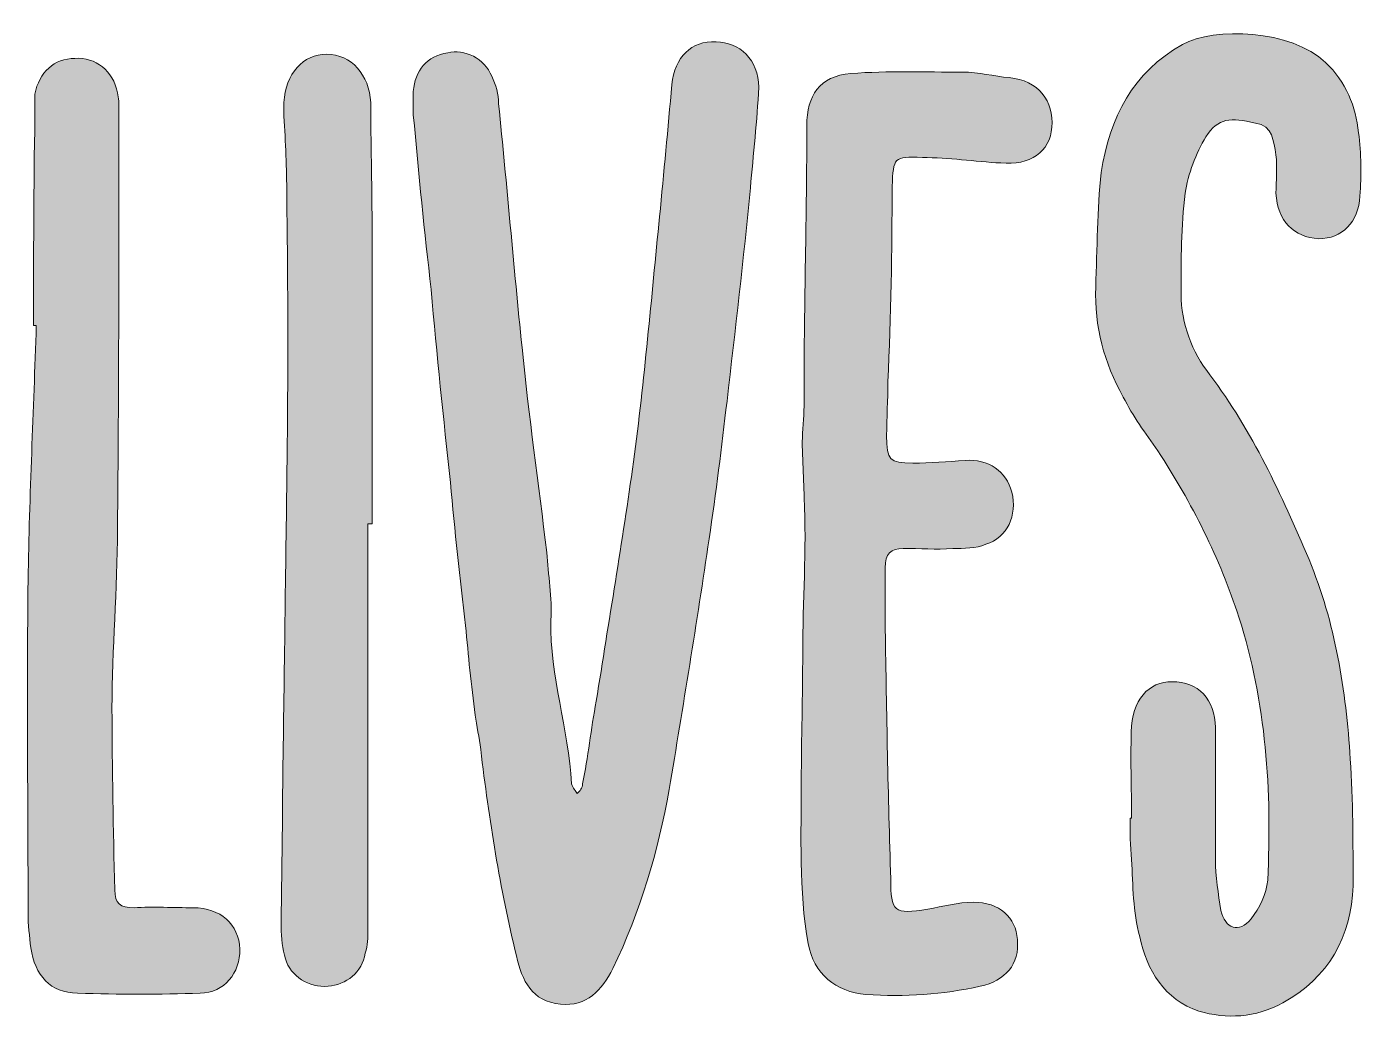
# Model space of a CAD drawing. Header units: inches. Extents: x 77 to 999, y -931 to -149.
# Drawn here: x 559.1 to 998.8, y -930.6 to -603.7 of the extents above; entities that cross this region are included whole.
import ezdxf

# ---------------------------------------------------------------- set-up
doc = ezdxf.new("R2010")
doc.units = ezdxf.units.IN
doc.header["$MEASUREMENT"] = 0
doc.layers.add('Layer 1', color=7, linetype='Continuous')

# ---------------------------------------------------------------- blocks, each defined once
blk = doc.blocks.new('block 3')
at = {"layer": 'Layer 1', "true_color": 0xff3c95}
h = blk.add_hatch(color=230, dxfattribs=at)
h.dxf.hatch_style = 2
edge = h.paths.add_edge_path()
edge.add_spline(control_points=[(923.09, -834.01), (923.99, -824.04), (929.89, -818.6), (938.05, -819.5), (946.21, -819.96), (951.19, -826.76), (950.74, -836.28), (950.74, -850.33), (950.74, -864.38), (950.74, -877.98), (950.74, -883.42), (951.65, -889.32), (952.55, -894.76), (953.91, -900.65), (958.45, -902.46), (962.53, -897.48), (965.25, -893.85), (967.51, -889.32), (967.97, -884.78), (969.33, -855.32), (967.51, -826.3), (958.45, -798.2), (952.1, -778.7), (943.03, -760.57), (931.7, -743.35), (927.62, -737.45), (923.54, -732.01), (920.37, -725.67), (914.02, -714.33), (910.85, -702.55), (911.3, -689.4), (911.75, -676.71), (911.75, -664.01), (913.11, -651.77), (915.83, -633.64), (923.54, -618.68), (939.86, -609.61), (950.29, -603.72), (975.67, -604.63), (987, -615.51), (993.8, -621.85), (996.98, -630.01), (997.89, -638.63), (998.79, -645.43), (998.79, -652.68), (998.34, -659.48), (997.89, -668.09), (992.45, -673.53), (984.74, -673.53), (976.58, -673.08), (971.14, -667.64), (970.68, -658.57), (970.68, -654.49), (971.14, -649.96), (970.68, -645.88), (969.78, -641.35), (969.78, -636.36), (963.89, -635.45), (955.73, -633.64), (951.65, -633.64), (947.57, -639.99), (944.39, -645.43), (941.67, -652.23), (940.77, -658.57), (939.41, -669.45), (939.41, -680.33), (939.41, -691.67), (939.41, -701.64), (943.03, -710.71), (948.93, -718.41), (962.98, -737), (972.5, -757.85), (981.57, -779.16), (990.18, -800.01), (993.8, -822.22), (995.17, -844.89), (996.07, -858.49), (996.07, -872.54), (996.07, -886.6), (995.62, -903.37), (987.91, -916.97), (972.95, -925.13), (963.89, -930.12), (954.36, -930.57), (945.3, -927.85), (933.97, -924.22), (928.07, -914.25), (925.81, -903.37), (923.54, -895.21), (923.54, -886.6), (923.09, -877.98), (922.63, -873.45), (922.63, -868.92), (922.63, -864.38), (923.09, -864.38), (923.09, -864.38), (923.09, -864.38), (923.09, -854.41), (922.63, -843.98), (923.09, -834.01)], knot_values=[0, 0, 0, 0, 1, 1, 1, 2, 2, 2, 3, 3, 3, 4, 4, 4, 5, 5, 5, 6, 6, 6, 7, 7, 7, 8, 8, 8, 9, 9, 9, 10, 10, 10, 11, 11, 11, 12, 12, 12, 13, 13, 13, 14, 14, 14, 15, 15, 15, 16, 16, 16, 17, 17, 17, 18, 18, 18, 19, 19, 19, 20, 20, 20, 21, 21, 21, 22, 22, 22, 23, 23, 23, 24, 24, 24, 25, 25, 25, 26, 26, 26, 27, 27, 27, 28, 28, 28, 29, 29, 29, 30, 30, 30, 31, 31, 31, 32, 32, 32, 33, 33, 33, 33], degree=3, periodic=1)
h = blk.add_hatch(color=230, dxfattribs=at)
h.dxf.hatch_style = 2
edge = h.paths.add_edge_path()
edge.add_spline(control_points=[(686.46, -625.03), (686.91, -618.23), (690.99, -613.24), (697.79, -612.33), (703.23, -610.97), (710.03, -614.15), (712.3, -620.04), (713.66, -622.76), (714.56, -625.93), (714.56, -629.11), (717.28, -655.85), (719.55, -682.6), (722.27, -709.35), (724.53, -732.01), (727.71, -754.22), (730.43, -776.89), (730.88, -784.14), (732.24, -791.85), (731.79, -799.1), (731.33, -817.69), (737.68, -834.92), (738.59, -853.05), (739.04, -854.41), (739.95, -855.32), (740.4, -856.22), (741.31, -855.32), (742.22, -854.41), (742.22, -853.05), (744.03, -844.44), (744.94, -834.92), (746.75, -825.85), (750.83, -799.56), (755.36, -773.26), (758.99, -746.97), (762.61, -720.23), (764.88, -693.03), (767.6, -666.28), (768.96, -651.77), (770.32, -637.27), (771.68, -622.76), (772.59, -613.69), (778.03, -608.25), (786.19, -608.71), (793.9, -608.71), (800.24, -614.6), (800.24, -623.67), (799.79, -634.55), (798.43, -645.88), (797.52, -656.76), (795.25, -680.33), (792.53, -703.45), (789.81, -727.03), (788, -741.99), (786.19, -757.4), (783.92, -772.36), (779.84, -800.01), (775.31, -827.66), (770.78, -854.86), (767.15, -875.26), (761.26, -895.21), (752.19, -913.8), (748.56, -921.05), (743.57, -926.49), (734.96, -925.58), (725.44, -924.68), (722.27, -917.88), (720.45, -909.72), (715.02, -887.5), (711.39, -864.84), (708.67, -841.72), (708.21, -837.64), (707.31, -834.01), (706.86, -830.38), (705.5, -820.41), (704.59, -810.89), (703.68, -800.92), (701.87, -785.5), (700.06, -769.64), (698.7, -753.77), (696.43, -732.92), (694.16, -711.61), (692.35, -690.31), (690.08, -671.27), (688.27, -652.23), (686.46, -632.73), (686.46, -630.47), (686.46, -627.75), (686.46, -625.03)], knot_values=[0, 0, 0, 0, 1, 1, 1, 2, 2, 2, 3, 3, 3, 4, 4, 4, 5, 5, 5, 6, 6, 6, 7, 7, 7, 8, 8, 8, 9, 9, 9, 10, 10, 10, 11, 11, 11, 12, 12, 12, 13, 13, 13, 14, 14, 14, 15, 15, 15, 16, 16, 16, 17, 17, 17, 18, 18, 18, 19, 19, 19, 20, 20, 20, 21, 21, 21, 22, 22, 22, 23, 23, 23, 24, 24, 24, 25, 25, 25, 26, 26, 26, 27, 27, 27, 28, 28, 28, 29, 29, 29, 29], degree=3, periodic=1)
h = blk.add_hatch(color=230, dxfattribs=at)
h.dxf.hatch_style = 2
edge = h.paths.add_edge_path()
edge.add_spline(control_points=[(561.79, -633.64), (561.79, -630.92), (561.79, -628.65), (561.79, -625.93), (563.16, -618.68), (568.14, -614.15), (574.94, -614.15), (581.74, -613.69), (587.63, -618.23), (588.99, -625.48), (589.45, -627.29), (589.45, -629.11), (589.45, -630.92), (589.45, -677.16), (589.45, -723.4), (588.99, -769.18), (588.99, -789.13), (587.18, -808.62), (587.18, -828.12), (587.18, -848.06), (587.63, -868.01), (588.09, -887.96), (588.09, -892.49), (589.9, -893.85), (594.43, -893.85), (600.78, -893.4), (607.58, -893.85), (613.93, -893.85), (622.99, -893.85), (628.89, -899.29), (629.34, -907.45), (629.34, -915.16), (624.35, -921.96), (616.19, -921.96), (603.05, -922.41), (589.45, -922.41), (575.85, -921.96), (566.78, -921.96), (561.79, -916.06), (560.44, -907), (559.98, -903.37), (559.53, -899.29), (559.53, -895.66), (559.53, -858.94), (559.07, -822.68), (559.53, -785.96), (559.98, -757.85), (561.34, -730.2), (562.25, -702.09), (561.79, -702.09), (561.79, -702.09), (561.34, -702.09), (561.34, -679.43), (561.34, -656.31), (561.79, -633.64)], knot_values=[0, 0, 0, 0, 1, 1, 1, 2, 2, 2, 3, 3, 3, 4, 4, 4, 5, 5, 5, 6, 6, 6, 7, 7, 7, 8, 8, 8, 9, 9, 9, 10, 10, 10, 11, 11, 11, 12, 12, 12, 13, 13, 13, 14, 14, 14, 15, 15, 15, 16, 16, 16, 17, 17, 17, 18, 18, 18, 18], degree=3, periodic=1)
h = blk.add_hatch(color=230, dxfattribs=at)
h.dxf.hatch_style = 2
edge = h.paths.add_edge_path()
edge.add_spline(control_points=[(671.5, -851.24), (671.5, -868.01), (671.5, -884.33), (671.5, -901.1), (671.5, -903.82), (671.5, -906.09), (670.59, -908.81), (669.69, -915.16), (664.25, -919.24), (658.35, -919.69), (652.01, -920.14), (646.11, -916.52), (644.3, -910.62), (643.39, -907.45), (642.94, -903.82), (642.94, -900.2), (642.94, -885.69), (643.39, -871.18), (643.39, -856.22), (643.85, -822.68), (644.3, -789.13), (644.75, -755.58), (645.21, -723.4), (645.21, -691.21), (644.75, -659.03), (644.75, -650.41), (644.3, -641.8), (643.85, -633.19), (643.85, -631.83), (643.85, -630.47), (643.85, -628.65), (644.3, -619.13), (650.19, -612.79), (657.9, -612.79), (666.06, -612.79), (671.95, -619.59), (672.41, -628.65), (672.41, -641.8), (672.86, -654.95), (672.86, -668.09), (672.86, -701.19), (672.86, -734.28), (672.86, -767.37), (672.41, -767.37), (671.95, -767.37), (671.5, -767.37), (671.5, -795.02), (671.5, -823.13), (671.5, -851.24)], knot_values=[0, 0, 0, 0, 1, 1, 1, 2, 2, 2, 3, 3, 3, 4, 4, 4, 5, 5, 5, 6, 6, 6, 7, 7, 7, 8, 8, 8, 9, 9, 9, 10, 10, 10, 11, 11, 11, 12, 12, 12, 13, 13, 13, 14, 14, 14, 15, 15, 15, 16, 16, 16, 16], degree=3, periodic=1)
h = blk.add_hatch(color=230, dxfattribs=at)
h.dxf.hatch_style = 2
edge = h.paths.add_edge_path()
edge.add_spline(control_points=[(815.2, -758.76), (815.2, -751.51), (814.29, -743.8), (814.75, -736.09), (815.2, -732.01), (815.2, -728.39), (815.2, -723.85), (815.2, -694.84), (816.11, -665.83), (816.11, -636.36), (816.11, -626.39), (820.19, -620.04), (830.61, -619.13), (842.85, -618.23), (855.09, -618.68), (867.33, -618.68), (872.77, -618.68), (877.76, -620.04), (882.75, -620.49), (892.27, -621.4), (897.71, -628.2), (896.8, -636.81), (896.34, -644.97), (889.55, -649.51), (880.02, -648.6), (871.41, -648.15), (862.8, -646.79), (854.18, -646.79), (844.66, -646.33), (844.66, -646.79), (844.21, -656.31), (844.21, -677.61), (843.76, -698.92), (842.85, -720.68), (842.85, -726.57), (842.4, -732.47), (842.4, -738.36), (842.4, -746.52), (843.31, -747.43), (851.01, -747.43), (856.91, -747.43), (862.35, -746.97), (868.24, -746.52), (875.95, -746.06), (881.84, -750.15), (883.65, -756.95), (885.47, -764.65), (882.29, -771.9), (875.04, -774.17), (871.87, -775.53), (867.78, -775.53), (864.16, -775.53), (858.72, -775.99), (853.28, -775.53), (847.84, -775.53), (843.76, -775.53), (841.95, -777.34), (841.95, -781.88), (841.95, -788.68), (841.95, -795.48), (841.95, -802.28), (842.4, -829.48), (842.85, -857.13), (843.76, -884.33), (843.76, -895.21), (844.66, -896.12), (856, -894.3), (860.98, -893.4), (865.97, -892.04), (870.96, -892.04), (879.57, -892.04), (885.01, -897.02), (885.47, -904.28), (886.37, -912.44), (881.39, -917.88), (873.23, -919.69), (860.98, -922.41), (848.29, -923.32), (835.6, -922.41), (825.63, -921.5), (818.37, -915.61), (816.56, -905.64), (813.39, -888.41), (814.29, -869.37), (814.29, -852.14), (814.29, -838.09), (814.75, -824.04), (814.75, -809.98), (814.75, -793.21), (816.11, -775.99), (815.2, -758.76)], knot_values=[0, 0, 0, 0, 1, 1, 1, 2, 2, 2, 3, 3, 3, 4, 4, 4, 5, 5, 5, 6, 6, 6, 7, 7, 7, 8, 8, 8, 9, 9, 9, 10, 10, 10, 11, 11, 11, 12, 12, 12, 13, 13, 13, 14, 14, 14, 15, 15, 15, 16, 16, 16, 17, 17, 17, 18, 18, 18, 19, 19, 19, 20, 20, 20, 21, 21, 21, 22, 22, 22, 23, 23, 23, 24, 24, 24, 25, 25, 25, 26, 26, 26, 27, 27, 27, 28, 28, 28, 29, 29, 29, 30, 30, 30, 30], degree=3, periodic=1)
at = {"layer": 'Layer 1', "lineweight": 0}
for points, knots in [([(923.09, -834.01), (923.99, -824.04), (929.89, -818.6), (938.05, -819.5), (946.21, -819.96), (951.19, -826.76), (950.74, -836.28), (950.74, -850.33), (950.74, -864.38), (950.74, -877.98), (950.74, -883.42), (951.65, -889.32), (952.55, -894.76), (953.91, -900.65), (958.45, -902.46), (962.53, -897.48), (965.25, -893.85), (967.51, -889.32), (967.97, -884.78), (969.33, -855.32), (967.51, -826.3), (958.45, -798.2), (952.1, -778.7), (943.03, -760.57), (931.7, -743.35), (927.62, -737.45), (923.54, -732.01), (920.37, -725.67), (914.02, -714.33), (910.85, -702.55), (911.3, -689.4), (911.75, -676.71), (911.75, -664.01), (913.11, -651.77), (915.83, -633.64), (923.54, -618.68), (939.86, -609.61), (950.29, -603.72), (975.67, -604.63), (987, -615.51), (993.8, -621.85), (996.98, -630.01), (997.89, -638.63), (998.79, -645.43), (998.79, -652.68), (998.34, -659.48), (997.89, -668.09), (992.45, -673.53), (984.74, -673.53), (976.58, -673.08), (971.14, -667.64), (970.68, -658.57), (970.68, -654.49), (971.14, -649.96), (970.68, -645.88), (969.78, -641.35), (969.78, -636.36), (963.89, -635.45), (955.73, -633.64), (951.65, -633.64), (947.57, -639.99), (944.39, -645.43), (941.67, -652.23), (940.77, -658.57), (939.41, -669.45), (939.41, -680.33), (939.41, -691.67), (939.41, -701.64), (943.03, -710.71), (948.93, -718.41), (962.98, -737), (972.5, -757.85), (981.57, -779.16), (990.18, -800.01), (993.8, -822.22), (995.17, -844.89), (996.07, -858.49), (996.07, -872.54), (996.07, -886.6), (995.62, -903.37), (987.91, -916.97), (972.95, -925.13), (963.89, -930.12), (954.36, -930.57), (945.3, -927.85), (933.97, -924.22), (928.07, -914.25), (925.81, -903.37), (923.54, -895.21), (923.54, -886.6), (923.09, -877.98), (922.63, -873.45), (922.63, -868.92), (922.63, -864.38), (923.09, -864.38), (923.09, -864.38), (923.09, -864.38), (923.09, -854.41), (922.63, -843.98), (923.09, -834.01)], [0, 0, 0, 0, 1, 1, 1, 2, 2, 2, 3, 3, 3, 4, 4, 4, 5, 5, 5, 6, 6, 6, 7, 7, 7, 8, 8, 8, 9, 9, 9, 10, 10, 10, 11, 11, 11, 12, 12, 12, 13, 13, 13, 14, 14, 14, 15, 15, 15, 16, 16, 16, 17, 17, 17, 18, 18, 18, 19, 19, 19, 20, 20, 20, 21, 21, 21, 22, 22, 22, 23, 23, 23, 24, 24, 24, 25, 25, 25, 26, 26, 26, 27, 27, 27, 28, 28, 28, 29, 29, 29, 30, 30, 30, 31, 31, 31, 32, 32, 32, 33, 33, 33, 33]), ([(686.46, -625.03), (686.91, -618.23), (690.99, -613.24), (697.79, -612.33), (703.23, -610.97), (710.03, -614.15), (712.3, -620.04), (713.66, -622.76), (714.56, -625.93), (714.56, -629.11), (717.28, -655.85), (719.55, -682.6), (722.27, -709.35), (724.53, -732.01), (727.71, -754.22), (730.43, -776.89), (730.88, -784.14), (732.24, -791.85), (731.79, -799.1), (731.33, -817.69), (737.68, -834.92), (738.59, -853.05), (739.04, -854.41), (739.95, -855.32), (740.4, -856.22), (741.31, -855.32), (742.22, -854.41), (742.22, -853.05), (744.03, -844.44), (744.94, -834.92), (746.75, -825.85), (750.83, -799.56), (755.36, -773.26), (758.99, -746.97), (762.61, -720.23), (764.88, -693.03), (767.6, -666.28), (768.96, -651.77), (770.32, -637.27), (771.68, -622.76), (772.59, -613.69), (778.03, -608.25), (786.19, -608.71), (793.9, -608.71), (800.24, -614.6), (800.24, -623.67), (799.79, -634.55), (798.43, -645.88), (797.52, -656.76), (795.25, -680.33), (792.53, -703.45), (789.81, -727.03), (788, -741.99), (786.19, -757.4), (783.92, -772.36), (779.84, -800.01), (775.31, -827.66), (770.78, -854.86), (767.15, -875.26), (761.26, -895.21), (752.19, -913.8), (748.56, -921.05), (743.57, -926.49), (734.96, -925.58), (725.44, -924.68), (722.27, -917.88), (720.45, -909.72), (715.02, -887.5), (711.39, -864.84), (708.67, -841.72), (708.21, -837.64), (707.31, -834.01), (706.86, -830.38), (705.5, -820.41), (704.59, -810.89), (703.68, -800.92), (701.87, -785.5), (700.06, -769.64), (698.7, -753.77), (696.43, -732.92), (694.16, -711.61), (692.35, -690.31), (690.08, -671.27), (688.27, -652.23), (686.46, -632.73), (686.46, -630.47), (686.46, -627.75), (686.46, -625.03)], [0, 0, 0, 0, 1, 1, 1, 2, 2, 2, 3, 3, 3, 4, 4, 4, 5, 5, 5, 6, 6, 6, 7, 7, 7, 8, 8, 8, 9, 9, 9, 10, 10, 10, 11, 11, 11, 12, 12, 12, 13, 13, 13, 14, 14, 14, 15, 15, 15, 16, 16, 16, 17, 17, 17, 18, 18, 18, 19, 19, 19, 20, 20, 20, 21, 21, 21, 22, 22, 22, 23, 23, 23, 24, 24, 24, 25, 25, 25, 26, 26, 26, 27, 27, 27, 28, 28, 28, 29, 29, 29, 29]), ([(561.79, -633.64), (561.79, -630.92), (561.79, -628.65), (561.79, -625.93), (563.16, -618.68), (568.14, -614.15), (574.94, -614.15), (581.74, -613.69), (587.63, -618.23), (588.99, -625.48), (589.45, -627.29), (589.45, -629.11), (589.45, -630.92), (589.45, -677.16), (589.45, -723.4), (588.99, -769.18), (588.99, -789.13), (587.18, -808.62), (587.18, -828.12), (587.18, -848.06), (587.63, -868.01), (588.09, -887.96), (588.09, -892.49), (589.9, -893.85), (594.43, -893.85), (600.78, -893.4), (607.58, -893.85), (613.93, -893.85), (622.99, -893.85), (628.89, -899.29), (629.34, -907.45), (629.34, -915.16), (624.35, -921.96), (616.19, -921.96), (603.05, -922.41), (589.45, -922.41), (575.85, -921.96), (566.78, -921.96), (561.79, -916.06), (560.44, -907), (559.98, -903.37), (559.53, -899.29), (559.53, -895.66), (559.53, -858.94), (559.07, -822.68), (559.53, -785.96), (559.98, -757.85), (561.34, -730.2), (562.25, -702.09), (561.79, -702.09), (561.79, -702.09), (561.34, -702.09), (561.34, -679.43), (561.34, -656.31), (561.79, -633.64)], [0, 0, 0, 0, 1, 1, 1, 2, 2, 2, 3, 3, 3, 4, 4, 4, 5, 5, 5, 6, 6, 6, 7, 7, 7, 8, 8, 8, 9, 9, 9, 10, 10, 10, 11, 11, 11, 12, 12, 12, 13, 13, 13, 14, 14, 14, 15, 15, 15, 16, 16, 16, 17, 17, 17, 18, 18, 18, 18]), ([(671.5, -851.24), (671.5, -868.01), (671.5, -884.33), (671.5, -901.1), (671.5, -903.82), (671.5, -906.09), (670.59, -908.81), (669.69, -915.16), (664.25, -919.24), (658.35, -919.69), (652.01, -920.14), (646.11, -916.52), (644.3, -910.62), (643.39, -907.45), (642.94, -903.82), (642.94, -900.2), (642.94, -885.69), (643.39, -871.18), (643.39, -856.22), (643.85, -822.68), (644.3, -789.13), (644.75, -755.58), (645.21, -723.4), (645.21, -691.21), (644.75, -659.03), (644.75, -650.41), (644.3, -641.8), (643.85, -633.19), (643.85, -631.83), (643.85, -630.47), (643.85, -628.65), (644.3, -619.13), (650.19, -612.79), (657.9, -612.79), (666.06, -612.79), (671.95, -619.59), (672.41, -628.65), (672.41, -641.8), (672.86, -654.95), (672.86, -668.09), (672.86, -701.19), (672.86, -734.28), (672.86, -767.37), (672.41, -767.37), (671.95, -767.37), (671.5, -767.37), (671.5, -795.02), (671.5, -823.13), (671.5, -851.24)], [0, 0, 0, 0, 1, 1, 1, 2, 2, 2, 3, 3, 3, 4, 4, 4, 5, 5, 5, 6, 6, 6, 7, 7, 7, 8, 8, 8, 9, 9, 9, 10, 10, 10, 11, 11, 11, 12, 12, 12, 13, 13, 13, 14, 14, 14, 15, 15, 15, 16, 16, 16, 16]), ([(815.2, -758.76), (815.2, -751.51), (814.29, -743.8), (814.75, -736.09), (815.2, -732.01), (815.2, -728.39), (815.2, -723.85), (815.2, -694.84), (816.11, -665.83), (816.11, -636.36), (816.11, -626.39), (820.19, -620.04), (830.61, -619.13), (842.85, -618.23), (855.09, -618.68), (867.33, -618.68), (872.77, -618.68), (877.76, -620.04), (882.75, -620.49), (892.27, -621.4), (897.71, -628.2), (896.8, -636.81), (896.34, -644.97), (889.55, -649.51), (880.02, -648.6), (871.41, -648.15), (862.8, -646.79), (854.18, -646.79), (844.66, -646.33), (844.66, -646.79), (844.21, -656.31), (844.21, -677.61), (843.76, -698.92), (842.85, -720.68), (842.85, -726.57), (842.4, -732.47), (842.4, -738.36), (842.4, -746.52), (843.31, -747.43), (851.01, -747.43), (856.91, -747.43), (862.35, -746.97), (868.24, -746.52), (875.95, -746.06), (881.84, -750.15), (883.65, -756.95), (885.47, -764.65), (882.29, -771.9), (875.04, -774.17), (871.87, -775.53), (867.78, -775.53), (864.16, -775.53), (858.72, -775.99), (853.28, -775.53), (847.84, -775.53), (843.76, -775.53), (841.95, -777.34), (841.95, -781.88), (841.95, -788.68), (841.95, -795.48), (841.95, -802.28), (842.4, -829.48), (842.85, -857.13), (843.76, -884.33), (843.76, -895.21), (844.66, -896.12), (856, -894.3), (860.98, -893.4), (865.97, -892.04), (870.96, -892.04), (879.57, -892.04), (885.01, -897.02), (885.47, -904.28), (886.37, -912.44), (881.39, -917.88), (873.23, -919.69), (860.98, -922.41), (848.29, -923.32), (835.6, -922.41), (825.63, -921.5), (818.37, -915.61), (816.56, -905.64), (813.39, -888.41), (814.29, -869.37), (814.29, -852.14), (814.29, -838.09), (814.75, -824.04), (814.75, -809.98), (814.75, -793.21), (816.11, -775.99), (815.2, -758.76)], [0, 0, 0, 0, 1, 1, 1, 2, 2, 2, 3, 3, 3, 4, 4, 4, 5, 5, 5, 6, 6, 6, 7, 7, 7, 8, 8, 8, 9, 9, 9, 10, 10, 10, 11, 11, 11, 12, 12, 12, 13, 13, 13, 14, 14, 14, 15, 15, 15, 16, 16, 16, 17, 17, 17, 18, 18, 18, 19, 19, 19, 20, 20, 20, 21, 21, 21, 22, 22, 22, 23, 23, 23, 24, 24, 24, 25, 25, 25, 26, 26, 26, 27, 27, 27, 28, 28, 28, 29, 29, 29, 30, 30, 30, 30])]:
    blk.add_open_spline(points, degree=3, knots=knots, dxfattribs=at)
blk = doc.blocks.new('block 2')
at = {"layer": 'Layer 1'}
blk.add_blockref('block 3', (0, 0), dxfattribs=at)

msp = doc.modelspace()

# ---------------------------------------------------------------- block references
at = {"layer": 'Layer 1'}
msp.add_blockref('block 2', (0, 0), dxfattribs=at)

doc.saveas('drawing.dxf')
